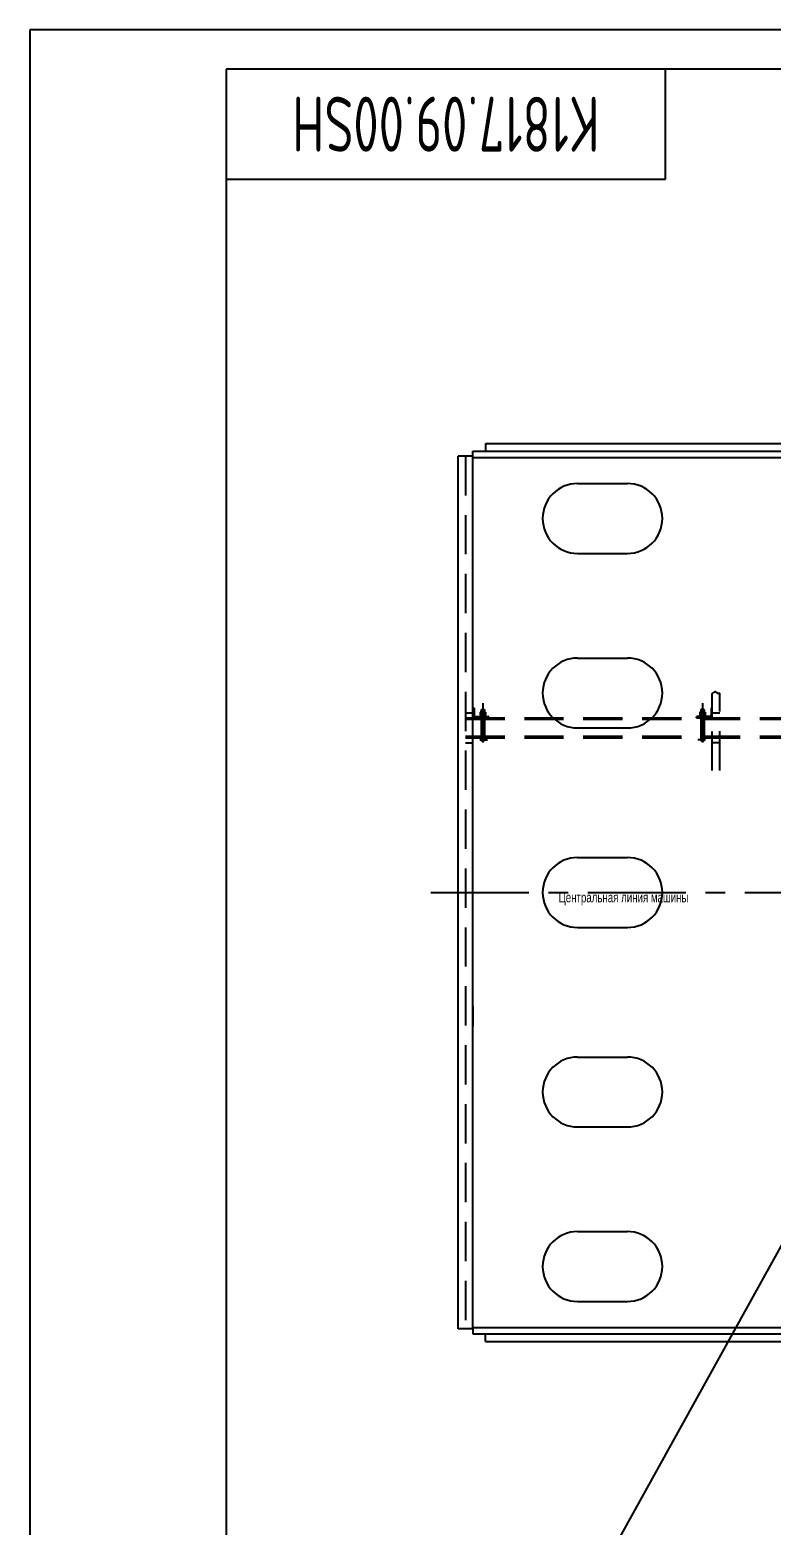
# Model space of a CAD drawing. Header units: millimetres. Extents: x 0 to 16800, y -457 to 11880.
# Drawn here: x 0 to 3777, y 4265 to 11880 of the extents above; entities that cross this region are included whole.
import ezdxf
from ezdxf.enums import TextEntityAlignment as Align

# ---------------------------------------------------------------- set-up
doc = ezdxf.new("R2010")
doc.units = ezdxf.units.MM
doc.header["$LTSCALE"] = 400
doc.linetypes.add('F', pattern=[0.75, 0.5, -0.25])
doc.linetypes.add('G', pattern=[2, 1.25, -0.25, 0.25, -0.25])
for name, color, linetype in [('01', 7, 'Continuous'), ('02', 1, 'Continuous'), ('04', 2, 'F'), ('05', 142, 'G'), ('11', 3, 'Continuous')]:
    doc.layers.add(name, color=color, linetype=linetype)
doc.styles.get("Standard").update_dxf_attribs({"font": 'isocp', "width": 0.707, "bigfont": 'intecad.shx'})

# ---------------------------------------------------------------- blocks, each defined once
blk = doc.blocks.new('*U92', base_point=(251.96, 168.31))
at = {"layer": '01'}
for p, q in [((251.96, 168.31), (251.96, 182.31)), ((195.96, 168.31), (251.96, 168.31))]:
    blk.add_line(p, q, dxfattribs=at)
blk = doc.blocks.new('*U93')
at = {"layer": '04'}
blk.add_blockref('*U92', (0, 0), dxfattribs=at)
blk = doc.blocks.new('*U94')
at = {"layer": '01'}
for points in [[(415, 292), (25, 292)], [(25, 292), (25, 5)]]:
    blk.add_lwpolyline(points, dxfattribs=at)
at = {"layer": '02'}
for points in [[(420, 297), (0, 297)], [(0, 297), (0, 0)]]:
    blk.add_lwpolyline(points, dxfattribs=at)

msp = doc.modelspace()

# ---------------------------------------------------------------- linework, layer by layer
at = {"layer": '01'}
for p, q in [((2322.11, 9772.95), (5824.79, 9772.95)), ((2322.11, 9772.95), (2322.11, 9734.95)), ((2258.11, 9709.45), (2182.11, 9709.45)), ((2182.11, 5264.45), (2182.11, 9709.45)), ((2258.11, 9734.95), (5770.66, 9734.95)), ((2258.11, 9702.95), (2258.11, 9734.95)), ((2258.11, 5264.45), (2258.11, 9709.45)), ((2258.11, 9702.95), (5727.11, 9702.95)), ((2791.11, 9569.95), (3045.11, 9569.95)), ((2791.11, 9213.95), (3045.11, 9213.95)), ((2791.11, 8680.95), (3045.11, 8680.95)), ((2791.11, 8324.95), (3045.11, 8324.95)), ((2258.11, 8064.95), (2258.11, 8166.95)), ((2791.11, 7664.95), (3045.11, 7664.95)), ((2791.11, 7308.95), (3045.11, 7308.95)), ((2258.11, 6908.95), (2258.11, 6806.95)), ((2791.1, 6649), (3045.1, 6649)), ((2791.1, 6293), (3045.1, 6293)), ((2791.1, 5760), (3045.1, 5760)), ((2791.1, 5404), (3045.1, 5404)), ((2258.11, 5264.45), (2182.11, 5264.45)), ((2258.11, 5270.95), (5727.11, 5270.95)), ((2258.11, 5270.95), (2258.11, 5238.95)), ((2258.11, 5238.95), (5770.66, 5238.95)), ((2322.11, 5200.95), (2322.11, 5238.95)), ((2322.11, 5200.95), (5824.79, 5200.95))]:
    msp.add_line(p, q, dxfattribs=at)
for centre, start, end in [((2791.11, 9391.95), 90, 270), ((3045.11, 9391.95), 270, 90), ((2791.11, 8502.95), 90, 270), ((3045.11, 8502.95), 270, 90), ((2791.11, 7486.95), 90, 270), ((3045.11, 7486.95), 270, 90), ((2791.1, 6471), 89.99963, 269.99963), ((3045.1, 6471), 269.99963, 89.99963), ((2791.1, 5582), 89.99963, 269.99963), ((3045.1, 5582), 269.99963, 89.99963)]:
    msp.add_arc(centre, 178, start, end, dxfattribs=at)
at = {"layer": '02'}
msp.add_line((3841.78, 5712.49), (2692.25, 3640.16), dxfattribs=at)
at = {"layer": '04', "color": 2, "linetype": 'F'}
for p, q in [((2220.11, 9709.45), (2220.11, 5264.45)), ((3477.61, 8107.7), (3477.61, 8501.07)), ((3515.61, 8107.97), (3515.61, 8502.05)), ((2220.11, 8401.96), (2258.11, 8401.96)), ((2220.11, 8376.96), (5430.11, 8376.96)), ((2258.11, 8376.96), (2258.11, 8426.96)), ((2258.11, 8426.96), (2262.13, 8426.96)), ((2338.11, 8376.96), (2258.11, 8376.96)), ((2264.11, 8424.98), (2264.11, 8391.46)), ((2272.61, 8382.96), (2308.11, 8382.96)), ((2308.11, 8385.96), (2293.11, 8385.96)), ((2293.11, 8385.96), (2293.11, 8382.96)), ((2293.11, 8382.96), (2300.11, 8382.96)), ((2308.11, 8404.86), (2294.73, 8404.86)), ((2294.73, 8404.86), (2294.73, 8390.06)), ((2294.73, 8390.06), (2308.11, 8390.06)), ((2295.91, 8390.06), (2295.91, 8385.96)), ((2308.11, 8390.06), (2295.91, 8390.06)), ((2295.91, 8385.96), (2308.11, 8385.96)), ((2300.11, 8418.96), (2316.11, 8418.96)), ((2300.11, 8418.96), (2300.11, 8404.86)), ((2300.11, 8404.86), (2300.11, 8390.06)), ((2300.11, 8385.96), (2300.11, 8376.96)), ((2300.11, 8376.96), (2300.11, 8264.96)), ((2302.11, 8404.86), (2302.11, 8418.96)), ((2308.11, 8385.96), (2305.74, 8390.06)), ((2308.11, 8450.6), (2308.11, 8211.62)), ((2308.11, 8405.91), (2308.11, 8389.01)), ((2308.11, 8404.86), (2321.48, 8404.86)), ((2308.11, 8392.16), (2308.11, 8383.86)), ((2308.11, 8390.06), (2320.31, 8390.06)), ((2321.48, 8390.06), (2308.11, 8390.06)), ((2308.11, 8390.06), (2310.48, 8385.96)), ((2308.11, 8388.01), (2308.11, 8381.15)), ((2308.11, 8385.96), (2323.11, 8385.96)), ((2320.31, 8385.96), (2308.11, 8385.96)), ((2308.11, 8382.96), (2336.13, 8382.96)), ((2314.11, 8404.86), (2314.11, 8418.96)), ((2316.11, 8418.96), (2316.11, 8404.86)), ((2316.11, 8404.86), (2316.11, 8390.06)), ((2316.11, 8385.96), (2316.11, 8376.96)), ((2323.11, 8382.96), (2316.11, 8382.96)), ((2316.11, 8376.96), (2316.11, 8264.96)), ((2320.31, 8390.06), (2320.31, 8385.96)), ((2321.48, 8404.86), (2321.48, 8390.06)), ((2323.11, 8385.96), (2323.11, 8382.96)), ((2338.11, 8376.96), (2338.11, 8380.98)), ((3397.61, 8376.96), (3397.61, 8380.98)), ((3397.61, 8376.96), (3477.61, 8376.96)), ((3427.61, 8382.96), (3399.59, 8382.96)), ((3412.61, 8385.96), (3412.61, 8382.96)), ((3427.61, 8385.96), (3412.61, 8385.96)), ((3412.61, 8382.96), (3419.61, 8382.96)), ((3414.23, 8404.86), (3414.23, 8390.06)), ((3427.61, 8404.86), (3414.23, 8404.86)), ((3414.23, 8390.06), (3427.61, 8390.06)), ((3427.61, 8390.06), (3415.41, 8390.06)), ((3415.41, 8390.06), (3415.41, 8385.96)), ((3415.41, 8385.96), (3427.61, 8385.96)), ((3435.61, 8418.96), (3419.61, 8418.96)), ((3419.61, 8418.96), (3419.61, 8404.86)), ((3419.61, 8404.86), (3419.61, 8390.06)), ((3419.61, 8385.96), (3419.61, 8376.96)), ((3419.61, 8376.96), (3419.61, 8264.96)), ((3421.61, 8404.86), (3421.61, 8418.96)), ((3427.61, 8390.06), (3425.24, 8385.96)), ((3427.61, 8450.6), (3427.61, 8211.62)), ((3427.61, 8405.91), (3427.61, 8389.01)), ((3427.61, 8404.86), (3440.98, 8404.86)), ((3427.61, 8392.16), (3427.61, 8383.86)), ((3440.98, 8390.06), (3427.61, 8390.06)), ((3427.61, 8390.06), (3439.81, 8390.06)), ((3427.61, 8385.96), (3429.98, 8390.06)), ((3427.61, 8388.01), (3427.61, 8381.15)), ((3439.81, 8385.96), (3427.61, 8385.96)), ((3427.61, 8385.96), (3442.61, 8385.96)), ((3463.11, 8382.96), (3427.61, 8382.96)), ((3433.61, 8404.86), (3433.61, 8418.96)), ((3435.61, 8418.96), (3435.61, 8404.86)), ((3435.61, 8404.86), (3435.61, 8390.06)), ((3435.61, 8385.96), (3435.61, 8376.96)), ((3442.61, 8382.96), (3435.61, 8382.96)), ((3435.61, 8376.96), (3435.61, 8264.96)), ((3439.81, 8390.06), (3439.81, 8385.96)), ((3440.98, 8404.86), (3440.98, 8390.06)), ((3442.61, 8385.96), (3442.61, 8382.96)), ((3471.61, 8424.98), (3471.61, 8391.46)), ((3477.61, 8426.96), (3473.59, 8426.96)), ((3477.61, 8376.96), (3477.61, 8426.96)), ((3477.61, 8401.96), (3515.61, 8401.96)), ((2220.11, 8368.96), (5430.11, 8368.96)), ((2220.11, 8282.96), (5430.11, 8282.96)), ((2220.11, 8274.96), (5430.11, 8274.96)), ((2220.11, 8249.45), (2258.11, 8249.45)), ((2292.47, 8264.96), (2331.61, 8264.96)), ((3443.25, 8264.96), (3404.11, 8264.96)), ((3515.61, 8249.96), (3477.61, 8249.96))]:
    msp.add_line(p, q, dxfattribs=at)
for centre in [(2308.11, 8264.96), (3427.61, 8264.96)]:
    msp.add_circle(centre, 8, dxfattribs=at)
for centre, radius, start, end in [((2262.13, 8424.98), 1.98, 0.00893, 90), ((2272.61, 8391.46), 8.5, 180, 270), ((2336.13, 8380.98), 1.98, 0, 90.045953), ((3399.59, 8380.98), 1.98, 89.954047, 180), ((3463.11, 8391.46), 8.5, 270, 0), ((3473.59, 8424.98), 1.98, 90, 179.99107)]:
    msp.add_arc(centre, radius, start, end, dxfattribs=at)
msp.add_spline([(3477.61, 8501.07), (3495.96, 8508.93), (3503.11, 8502.38), (3507.43, 8502.05), (3515.61, 8502.05)], degree=3, dxfattribs=at)
at = {"layer": '05'}
msp.add_line((2043.26, 7486.96), (11320.32, 7486.94), dxfattribs=at)

# ---------------------------------------------------------------- block references
at = {"layer": '04', "xscale": 40, "yscale": 40, "zscale": 40}
msp.add_blockref('*U94', (0, 0), dxfattribs=at)
at = {"layer": '04', "xscale": 40, "yscale": 40}
msp.add_blockref('*U93', (3240, 11120), dxfattribs=at)

# ---------------------------------------------------------------- texts
at = {"layer": '04', "insert": (2694.52, 7486.95), "char_height": 50, "attachment_point": 1}
msp.add_mtext('{\\fArial|b0|i0|c204|p34;\\C3;Центральная линия машины}', dxfattribs=at)
at = {"layer": '11', "width": 0.69384}
msp.add_text('K1817.09.00SH', height=280, rotation=180, dxfattribs=at).set_placement((2902.78, 11540), (1337.22, 11540), align=Align.FIT)

doc.saveas('drawing.dxf')
